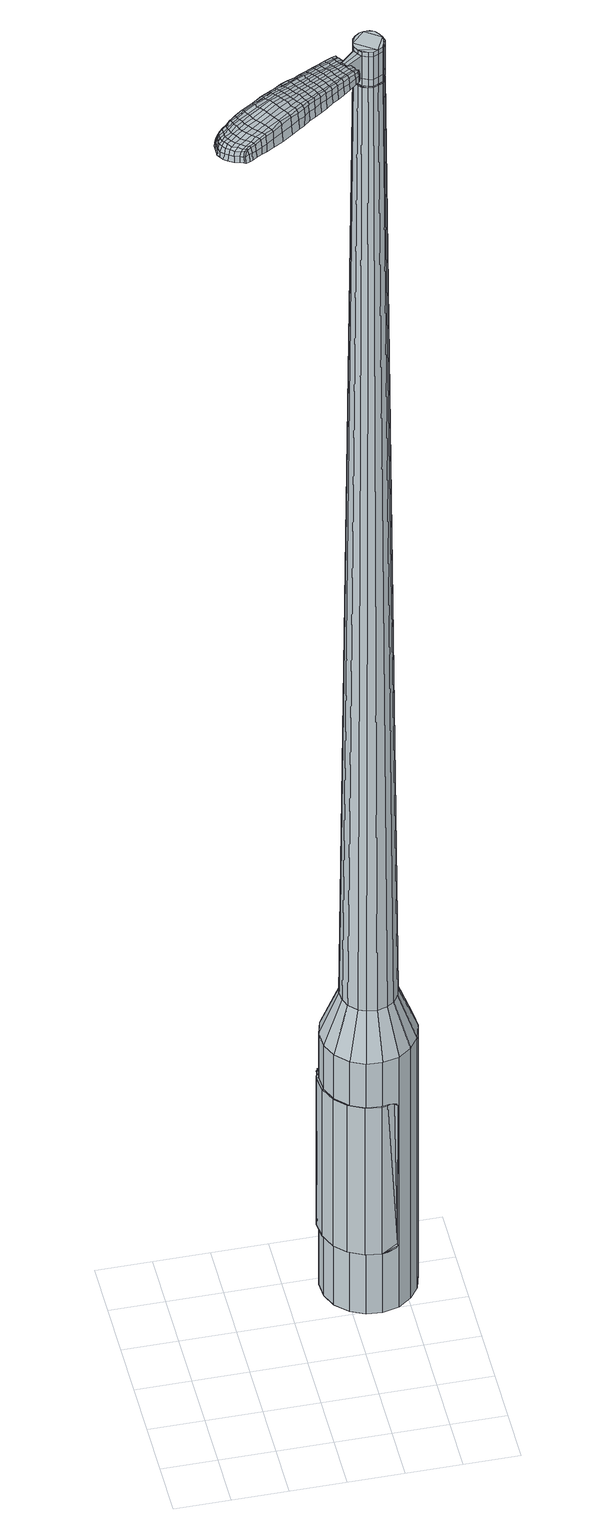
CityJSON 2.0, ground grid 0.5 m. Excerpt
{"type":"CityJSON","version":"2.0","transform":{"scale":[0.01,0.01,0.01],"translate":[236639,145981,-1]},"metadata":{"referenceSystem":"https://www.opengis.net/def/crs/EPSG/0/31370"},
"CityObjects":{
"object1":{"type":"GenericCityObject","attributes":{"cluster":697,"mean_distance_to_centroid":0.277,"new_centroid_x":236640.73,"new_centroid_y":145982.91,"mean_distance_to_camera":11.87,"H1":10.22,"H2":10.18,"Z_final":113.49,"cluster2":-1,"proj_x":236637.39,"proj_y":145978.02,"id_line":85768,"bearing_l":124.32,"distance":5.92,"orientation":"left","G_obj":214.32},"geometry":[{"type":"MultiSurface","lod":"2","boundaries":[[[0,1,2,3]],[[1,4,5,2]],[[4,6,7,5]],[[6,8,9,7]],[[8,10,11,9]],[[10,12,13,11]],[[12,14,15,13]],[[14,16,17,15]],[[16,18,19,17]],[[18,20,21,19]],[[20,22,23,21]],[[22,24,25,23]],[[24,26,27,25]],[[26,28,29,27]],[[28,30,31,29]],[[30,32,33,31]],[[32,34,35,33]],[[34,0,3,35]],[[36,37,38,39]],[[38,40,41,42]],[[41,43,42]],[[42,44,45,46]],[[45,47,46]],[[46,48,49,50]],[[49,51,50]],[[42,46,50,38]],[[50,52,39,38]],[[53,36,39]],[[2,5,7,35]],[[7,9,11,15]],[[11,13,15]],[[15,17,19,23]],[[19,21,23]],[[23,25,27,31]],[[27,29,31]],[[15,23,31,7]],[[31,33,35,7]],[[3,2,35]],[[1,0,54,55]],[[0,34,56,54]],[[34,32,57,56]],[[32,30,58,57]],[[30,28,59,58]],[[28,26,60,59]],[[26,24,61,60]],[[24,22,62,61]],[[22,20,63,62]],[[20,18,64,63]],[[18,16,65,64]],[[16,14,66,65]],[[14,12,67,66]],[[12,10,68,67]],[[10,8,69,68]],[[8,6,70,69]],[[6,4,71,70]],[[4,1,55,71]],[[55,54,72,73]],[[54,56,74,72]],[[56,57,75,74]],[[57,58,76,75]],[[58,59,77,76]],[[59,60,78,77]],[[60,61,79,78]],[[61,62,80,79]],[[62,63,81,80]],[[63,64,82,81]],[[64,65,83,82]],[[65,66,84,83]],[[66,67,85,84]],[[67,68,86,85]],[[68,69,87,86]],[[69,70,88,87]],[[70,71,89,88]],[[71,55,73,89]],[[90,91,92,93]],[[94,95,91,90]],[[75,96,95,94]],[[97,98,96,75]],[[77,99,98,97]],[[100,101,99,77]],[[79,102,101,100]],[[103,104,102,79]],[[81,105,104,103]],[[82,106,105,81]],[[107,108,106,82]],[[109,110,108,107]],[[85,111,110,109]],[[86,112,111,85]],[[87,113,112,86]],[[114,115,113,87]],[[89,116,115,114]],[[93,92,116,89]],[[117,118,119,120]],[[121,117,120,122]],[[123,121,122,124]],[[125,123,124,126]],[[127,125,126,128]],[[129,127,128,130]],[[131,129,130,132]],[[133,131,132,134]],[[135,133,134,136]],[[137,135,136,138]],[[139,137,138,140]],[[141,139,140,142]],[[143,141,142,144]],[[145,143,144,146]],[[147,145,146,148]],[[149,147,148,150]],[[73,72,90,93]],[[72,74,94,90]],[[74,75,94]],[[76,97,75]],[[76,77,97]],[[78,100,77]],[[78,79,100]],[[80,103,79]],[[80,81,103]],[[83,107,82]],[[83,84,109,107]],[[84,85,109]],[[88,114,87]],[[88,89,114]],[[73,93,89]],[[151,152,92,91]],[[152,116,92]],[[153,115,116]],[[153,113,115]],[[154,110,111]],[[154,155,108,110]],[[155,106,108]],[[156,104,105]],[[156,102,104]],[[157,101,102]],[[157,99,101]],[[158,98,99]],[[158,96,98]],[[159,95,96]],[[159,151,91,95]],[[39,52,149,160]],[[152,151,161,150]],[[53,39,160,118]],[[151,159,119,161]],[[36,53,118,117]],[[159,96,120,119]],[[37,36,117,121]],[[96,158,122,120]],[[38,37,121,123]],[[158,99,124,122]],[[40,38,123,125]],[[99,157,126,124]],[[41,40,125,127]],[[157,102,128,126]],[[43,41,127,129]],[[102,156,130,128]],[[42,43,129,131]],[[156,105,132,130]],[[44,42,131,133]],[[105,106,134,132]],[[45,44,133,135]],[[106,155,136,134]],[[47,45,135,137]],[[155,154,138,136]],[[46,47,137,139]],[[154,111,140,138]],[[48,46,139,141]],[[111,112,142,140]],[[49,48,141,143]],[[112,113,144,142]],[[51,49,143,145]],[[113,153,146,144]],[[50,51,145,147]],[[153,116,148,146]],[[52,50,147,149]],[[116,152,150,148]],[[149,150,162,163]],[[150,161,164,162]],[[161,119,165,164]],[[119,118,166,165]],[[118,160,167,166]],[[160,149,163,167]],[[168,169,170,171]],[[172,168,171,173]],[[168,172,174,175]],[[169,168,175,176]],[[177,178,179,180]],[[181,177,180,182]],[[177,181,183,184]],[[178,177,184,185]],[[186,187,188,189]],[[190,186,189,191]],[[186,190,192,193]],[[187,186,193,194]],[[195,196,197,198]],[[199,195,198,200]],[[195,199,201,202]],[[196,195,202,203]],[[204,205,206,207]],[[208,204,207,209]],[[204,208,210,211]],[[205,204,211,212]],[[213,214,215,216]],[[217,213,216,218]],[[213,217,219,220]],[[214,213,220,221]],[[222,223,224,225]],[[214,222,225,215]],[[222,214,221,226]],[[223,222,226,227]],[[228,229,230,231]],[[223,228,231,224]],[[228,223,227,232]],[[229,228,232,233]],[[234,172,173,235]],[[229,234,235,230]],[[234,229,233,236]],[[172,234,236,174]],[[237,238,239,240]],[[241,237,240,242]],[[237,241,243,244]],[[238,237,244,245]],[[246,247,248,249]],[[238,246,249,239]],[[246,238,245,250]],[[247,246,250,251]],[[252,253,254,255]],[[247,252,255,248]],[[252,247,251,256]],[[253,252,256,257]],[[258,259,260,261]],[[253,258,261,254]],[[258,253,257,262]],[[259,258,262,263]],[[264,169,176,265]],[[259,264,265,260]],[[264,259,263,266]],[[169,264,266,170]],[[267,268,269,270]],[[271,267,270,272]],[[267,271,273,274]],[[268,267,274,275]],[[276,277,278,279]],[[268,276,279,269]],[[276,268,275,280]],[[277,276,280,281]],[[282,283,284,285]],[[277,282,285,278]],[[282,277,281,286]],[[283,282,286,287]],[[288,181,182,289]],[[283,288,289,284]],[[288,283,287,290]],[[181,288,290,183]],[[291,292,293,294]],[[295,291,294,296]],[[291,295,297,298]],[[292,291,298,299]],[[300,301,302,303]],[[292,300,303,293]],[[300,292,299,304]],[[301,300,304,305]],[[306,307,308,309]],[[301,306,309,302]],[[306,301,305,310]],[[307,306,310,311]],[[312,313,314,315]],[[307,312,315,308]],[[312,307,311,316]],[[313,312,316,317]],[[318,178,185,319]],[[313,318,319,314]],[[318,313,317,320]],[[178,318,320,179]],[[321,207,206,322]],[[323,321,322,324]],[[321,323,325,326]],[[207,321,326,209]],[[327,323,324,328]],[[329,327,328,330]],[[327,329,331,332]],[[323,327,332,325]],[[333,329,330,334]],[[335,333,334,336]],[[333,335,337,338]],[[329,333,338,331]],[[339,335,336,340]],[[341,339,340,342]],[[339,341,343,344]],[[335,339,344,337]],[[345,341,342,346]],[[196,345,346,197]],[[345,196,203,347]],[[341,345,347,343]],[[348,349,194,193]],[[350,348,193,192]],[[348,350,351,352]],[[349,348,352,353]],[[354,355,353,352]],[[356,354,352,351]],[[354,356,357,358]],[[355,354,358,359]],[[360,361,359,358]],[[362,360,358,357]],[[360,362,363,364]],[[361,360,364,365]],[[366,367,365,364]],[[368,366,364,363]],[[366,368,201,199]],[[367,366,199,200]],[[369,370,371,372]],[[271,369,372,273]],[[369,271,272,373]],[[370,369,373,374]],[[375,190,191,376]],[[370,375,376,371]],[[375,370,374,377]],[[190,375,377,192]],[[378,379,380,381]],[[217,378,381,219]],[[378,217,218,382]],[[379,378,382,383]],[[384,385,386,387]],[[379,384,387,380]],[[384,379,383,388]],[[385,384,388,389]],[[390,187,194,391]],[[385,390,391,386]],[[390,385,389,392]],[[187,390,392,188]],[[393,394,395,396]],[[175,393,396,176]],[[393,175,174,397]],[[394,393,397,398]],[[399,400,401,402]],[[394,399,402,395]],[[399,394,398,403]],[[400,399,403,404]],[[405,198,197,406]],[[400,405,406,401]],[[405,400,404,407]],[[198,405,407,200]],[[408,409,410,411]],[[180,408,411,182]],[[408,180,179,412]],[[409,408,412,413]],[[414,202,201,415]],[[409,414,415,410]],[[414,409,413,416]],[[202,414,416,203]],[[417,418,419,420]],[[295,417,420,297]],[[417,295,296,421]],[[418,417,421,422]],[[423,208,209,424]],[[418,423,424,419]],[[423,418,422,425]],[[208,423,425,210]],[[426,427,428,429]],[[241,426,429,243]],[[426,241,242,430]],[[427,426,430,431]],[[432,433,434,435]],[[427,432,435,428]],[[432,427,431,436]],[[433,432,436,437]],[[438,205,212,439]],[[433,438,439,434]],[[438,433,437,440]],[[205,438,440,206]],[[441,442,431,430]],[[240,441,430,242]],[[441,240,239,443]],[[442,441,443,444]],[[445,446,437,436]],[[442,445,436,431]],[[445,442,444,447]],[[446,445,447,448]],[[449,322,206,440]],[[446,449,440,437]],[[449,446,448,450]],[[322,449,450,324]],[[451,452,453,454]],[[298,451,454,299]],[[451,298,297,420]],[[452,451,420,419]],[[455,326,325,456]],[[452,455,456,453]],[[455,452,419,424]],[[326,455,424,209]],[[457,458,444,443]],[[249,457,443,239]],[[457,249,248,459]],[[458,457,459,460]],[[461,462,448,447]],[[458,461,447,444]],[[461,458,460,463]],[[462,461,463,464]],[[465,328,324,450]],[[462,465,450,448]],[[465,462,464,466]],[[328,465,466,330]],[[467,468,469,470]],[[304,467,470,305]],[[467,304,299,454]],[[468,467,454,453]],[[471,332,331,472]],[[468,471,472,469]],[[471,468,453,456]],[[332,471,456,325]],[[473,474,460,459]],[[255,473,459,248]],[[473,255,254,475]],[[474,473,475,476]],[[477,478,464,463]],[[474,477,463,460]],[[477,474,476,479]],[[478,477,479,480]],[[481,334,330,466]],[[478,481,466,464]],[[481,478,480,482]],[[334,481,482,336]],[[483,484,485,486]],[[310,483,486,311]],[[483,310,305,470]],[[484,483,470,469]],[[487,338,337,488]],[[484,487,488,485]],[[487,484,469,472]],[[338,487,472,331]],[[489,490,476,475]],[[261,489,475,254]],[[489,261,260,491]],[[490,489,491,492]],[[493,494,480,479]],[[490,493,479,476]],[[493,490,492,495]],[[494,493,495,496]],[[497,340,336,482]],[[494,497,482,480]],[[497,494,496,498]],[[340,497,498,342]],[[499,500,501,502]],[[316,499,502,317]],[[499,316,311,486]],[[500,499,486,485]],[[503,344,343,504]],[[500,503,504,501]],[[503,500,485,488]],[[344,503,488,337]],[[505,506,492,491]],[[265,505,491,260]],[[505,265,176,396]],[[506,505,396,395]],[[507,508,496,495]],[[506,507,495,492]],[[507,506,395,402]],[[508,507,402,401]],[[509,346,342,498]],[[508,509,498,496]],[[509,508,401,406]],[[346,509,406,197]],[[510,511,413,412]],[[320,510,412,179]],[[510,320,317,502]],[[511,510,502,501]],[[512,347,203,416]],[[511,512,416,413]],[[512,511,501,504]],[[347,512,504,343]],[[513,514,374,373]],[[270,513,373,272]],[[513,270,269,515]],[[514,513,515,516]],[[517,350,192,377]],[[514,517,377,374]],[[517,514,516,518]],[[350,517,518,351]],[[519,520,521,522]],[[220,519,522,221]],[[519,220,219,381]],[[520,519,381,380]],[[523,524,525,526]],[[520,523,526,521]],[[523,520,380,387]],[[524,523,387,386]],[[527,349,353,528]],[[524,527,528,525]],[[527,524,386,391]],[[349,527,391,194]],[[529,530,516,515]],[[279,529,515,269]],[[529,279,278,531]],[[530,529,531,532]],[[533,356,351,518]],[[530,533,518,516]],[[533,530,532,534]],[[356,533,534,357]],[[535,536,537,538]],[[226,535,538,227]],[[535,226,221,522]],[[536,535,522,521]],[[539,540,541,542]],[[536,539,542,537]],[[539,536,521,526]],[[540,539,526,525]],[[543,355,359,544]],[[540,543,544,541]],[[543,540,525,528]],[[355,543,528,353]],[[545,546,532,531]],[[285,545,531,278]],[[545,285,284,547]],[[546,545,547,548]],[[549,362,357,534]],[[546,549,534,532]],[[549,546,548,550]],[[362,549,550,363]],[[551,552,553,554]],[[232,551,554,233]],[[551,232,227,538]],[[552,551,538,537]],[[555,556,557,558]],[[552,555,558,553]],[[555,552,537,542]],[[556,555,542,541]],[[559,361,365,560]],[[556,559,560,557]],[[559,556,541,544]],[[361,559,544,359]],[[561,562,548,547]],[[289,561,547,284]],[[561,289,182,411]],[[562,561,411,410]],[[563,368,363,550]],[[562,563,550,548]],[[563,562,410,415]],[[368,563,415,201]],[[564,565,398,397]],[[236,564,397,174]],[[564,236,233,554]],[[565,564,554,553]],[[566,567,404,403]],[[565,566,403,398]],[[566,565,553,558]],[[567,566,558,557]],[[568,367,200,407]],[[567,568,407,404]],[[568,567,557,560]],[[367,568,560,365]],[[569,570,571,572]],[[572,571,573,574]],[[575,573,571,576]],[[576,571,570,577]],[[578,579,580,581]],[[581,580,582,583]],[[584,582,580,585]],[[585,580,579,586]],[[587,588,589,590]],[[590,589,591,592]],[[593,591,589,594]],[[594,589,588,595]],[[596,597,598,599]],[[599,598,600,601]],[[602,600,598,603]],[[603,598,597,604]],[[605,606,607,608]],[[608,607,609,610]],[[611,609,607,612]],[[612,607,606,613]],[[614,615,616,617]],[[617,616,618,619]],[[620,618,616,621]],[[621,616,615,622]],[[623,624,625,626]],[[626,625,615,614]],[[622,615,625,627]],[[627,625,624,628]],[[629,630,631,632]],[[632,631,624,623]],[[628,624,631,633]],[[633,631,630,634]],[[574,573,635,636]],[[636,635,630,629]],[[634,630,635,637]],[[637,635,573,575]],[[638,639,640,641]],[[641,640,642,643]],[[644,642,640,645]],[[645,640,639,646]],[[647,648,649,650]],[[650,649,639,638]],[[646,639,649,651]],[[651,649,648,652]],[[653,654,655,656]],[[656,655,648,647]],[[652,648,655,657]],[[657,655,654,658]],[[659,660,661,662]],[[662,661,654,653]],[[658,654,661,663]],[[663,661,660,664]],[[577,570,665,666]],[[666,665,660,659]],[[664,660,665,667]],[[667,665,570,569]],[[668,669,670,671]],[[671,670,672,673]],[[674,672,670,675]],[[675,670,669,676]],[[677,678,679,680]],[[680,679,669,668]],[[676,669,679,681]],[[681,679,678,682]],[[683,684,685,686]],[[686,685,678,677]],[[682,678,685,687]],[[687,685,684,688]],[[583,582,689,690]],[[690,689,684,683]],[[688,684,689,691]],[[691,689,582,584]],[[692,693,694,695]],[[695,694,696,697]],[[698,696,694,699]],[[699,694,693,700]],[[701,702,703,704]],[[704,703,693,692]],[[700,693,703,705]],[[705,703,702,706]],[[707,708,709,710]],[[710,709,702,701]],[[706,702,709,711]],[[711,709,708,712]],[[713,714,715,716]],[[716,715,708,707]],[[712,708,715,717]],[[717,715,714,718]],[[586,579,719,720]],[[720,719,714,713]],[[718,714,719,721]],[[721,719,579,578]],[[605,608,722,723]],[[723,722,724,725]],[[726,724,722,727]],[[727,722,608,610]],[[725,724,728,729]],[[729,728,730,731]],[[732,730,728,733]],[[733,728,724,726]],[[731,730,734,735]],[[735,734,736,737]],[[738,736,734,739]],[[739,734,730,732]],[[737,736,740,741]],[[741,740,742,743]],[[744,742,740,745]],[[745,740,736,738]],[[743,742,746,747]],[[747,746,597,596]],[[604,597,746,748]],[[748,746,742,744]],[[595,749,750,594]],[[594,750,751,593]],[[752,751,750,753]],[[753,750,749,754]],[[754,755,756,753]],[[753,756,757,752]],[[758,757,756,759]],[[759,756,755,760]],[[760,761,762,759]],[[759,762,763,758]],[[764,763,762,765]],[[765,762,761,766]],[[766,767,768,765]],[[765,768,769,764]],[[602,769,768,600]],[[600,768,767,601]],[[770,771,772,773]],[[773,772,672,674]],[[673,672,772,774]],[[774,772,771,775]],[[592,591,776,777]],[[777,776,771,770]],[[775,771,776,778]],[[778,776,591,593]],[[779,780,781,782]],[[782,781,618,620]],[[619,618,781,783]],[[783,781,780,784]],[[785,786,787,788]],[[788,787,780,779]],[[784,780,787,789]],[[789,787,786,790]],[[595,588,791,792]],[[792,791,786,785]],[[790,786,791,793]],[[793,791,588,587]],[[794,795,796,797]],[[797,796,576,577]],[[575,576,796,798]],[[798,796,795,799]],[[800,801,802,803]],[[803,802,795,794]],[[799,795,802,804]],[[804,802,801,805]],[[596,599,806,807]],[[807,806,801,800]],[[805,801,806,808]],[[808,806,599,601]],[[809,810,811,812]],[[812,811,581,583]],[[578,581,811,813]],[[813,811,810,814]],[[602,603,815,816]],[[816,815,810,809]],[[814,810,815,817]],[[817,815,603,604]],[[818,819,820,821]],[[821,820,696,698]],[[696,820,697]],[[697,820,819,822]],[[610,609,823,824]],[[824,823,819,818]],[[822,819,823,825]],[[825,823,609,611]],[[826,827,828,829]],[[829,828,642,644]],[[643,642,828,830]],[[830,828,827,831]],[[832,833,834,835]],[[835,834,827,826]],[[831,827,834,836]],[[836,834,833,837]],[[613,606,838,839]],[[839,838,833,832]],[[837,833,838,840]],[[840,838,606,605]],[[831,841,830]],[[830,841,641,643]],[[638,641,841,842]],[[842,841,843]],[[837,844,845,836]],[[836,845,841,831]],[[843,841,845,846]],[[846,845,844,847]],[[605,723,848,840]],[[840,848,844,837]],[[847,844,848,849]],[[849,848,723,725]],[[850,851,852,853]],[[853,852,699,700]],[[698,699,852,821]],[[821,852,851,818]],[[726,727,854,855]],[[855,854,851,850]],[[818,851,854,824]],[[824,854,727,610]],[[843,856,857,842]],[[842,857,650,638]],[[647,650,857,858]],[[858,857,856,859]],[[847,860,861,846]],[[846,861,856,843]],[[859,856,861,862]],[[862,861,860,863]],[[725,729,864,849]],[[849,864,860,847]],[[863,860,864,865]],[[865,864,729,731]],[[866,867,868,869]],[[869,868,705,706]],[[700,705,868,853]],[[853,868,867,850]],[[732,733,870,871]],[[871,870,867,866]],[[850,867,870,855]],[[855,870,733,726]],[[859,872,873,858]],[[858,873,656,647]],[[653,656,873,874]],[[874,873,872,875]],[[863,876,877,862]],[[862,877,872,859]],[[875,872,877,878]],[[878,877,876,879]],[[731,735,880,865]],[[865,880,876,863]],[[879,876,880,881]],[[881,880,735,737]],[[882,883,884,885]],[[885,884,711,712]],[[706,711,884,869]],[[869,884,883,866]],[[738,739,886,887]],[[887,886,883,882]],[[866,883,886,871]],[[871,886,739,732]],[[875,888,889,874]],[[874,889,662,653]],[[659,662,889,890]],[[890,889,888,891]],[[879,892,893,878]],[[878,893,888,875]],[[891,888,893,894]],[[894,893,892,895]],[[737,741,896,881]],[[881,896,892,879]],[[895,892,896,897]],[[897,896,741,743]],[[898,899,900,901]],[[901,900,717,718]],[[712,717,900,885]],[[885,900,899,882]],[[744,745,902,903]],[[903,902,899,898]],[[882,899,902,887]],[[887,902,745,738]],[[891,904,905,890]],[[890,905,666,659]],[[577,666,905,797]],[[797,905,904,794]],[[895,906,907,894]],[[894,907,904,891]],[[794,904,907,803]],[[803,907,906,800]],[[743,747,908,897]],[[897,908,906,895]],[[800,906,908,807]],[[807,908,747,596]],[[814,909,910,813]],[[813,910,721,578]],[[718,721,910,901]],[[901,910,909,898]],[[604,748,911,817]],[[817,911,909,814]],[[898,909,911,903]],[[903,911,748,744]],[[775,912,913,774]],[[774,913,671,673]],[[668,671,913,914]],[[914,913,912,915]],[[593,751,916,778]],[[778,916,912,775]],[[915,912,916,917]],[[917,916,751,752]],[[918,919,920,921]],[[921,920,621,622]],[[620,621,920,782]],[[782,920,919,779]],[[922,923,924,925]],[[925,924,919,918]],[[779,919,924,788]],[[788,924,923,785]],[[754,749,926,927]],[[927,926,923,922]],[[785,923,926,792]],[[792,926,749,595]],[[915,928,929,914]],[[914,929,680,668]],[[677,680,929,930]],[[930,929,928,931]],[[752,757,932,917]],[[917,932,928,915]],[[931,928,932,933]],[[933,932,757,758]],[[934,935,936,937]],[[937,936,627,628]],[[622,627,936,921]],[[921,936,935,918]],[[938,939,940,941]],[[941,940,935,934]],[[918,935,940,925]],[[925,940,939,922]],[[760,755,942,943]],[[943,942,939,938]],[[922,939,942,927]],[[927,942,755,754]],[[931,944,945,930]],[[930,945,686,677]],[[683,686,945,946]],[[946,945,944,947]],[[758,763,948,933]],[[933,948,944,931]],[[947,944,948,949]],[[949,948,763,764]],[[950,951,952,953]],[[953,952,633,634]],[[628,633,952,937]],[[937,952,951,934]],[[954,955,956,957]],[[957,956,951,950]],[[934,951,956,941]],[[941,956,955,938]],[[766,761,958,959]],[[959,958,955,954]],[[938,955,958,943]],[[943,958,761,760]],[[947,960,961,946]],[[946,961,690,683]],[[583,690,961,812]],[[812,961,960,809]],[[764,769,962,949]],[[949,962,960,947]],[[809,960,962,816]],[[816,962,769,602]],[[799,963,964,798]],[[798,964,637,575]],[[634,637,964,953]],[[953,964,963,950]],[[805,965,966,804]],[[804,966,963,799]],[[950,963,966,957]],[[957,966,965,954]],[[601,767,967,808]],[[808,967,965,805]],[[954,965,967,959]],[[959,967,767,766]],[[569,572,171,170]],[[572,574,173,171]],[[584,585,184,183]],[[585,586,185,184]],[[587,590,189,188]],[[590,592,191,189]],[[611,612,211,210]],[[612,613,212,211]],[[614,617,216,215]],[[617,619,218,216]],[[623,626,225,224]],[[626,614,215,225]],[[629,632,231,230]],[[632,623,224,231]],[[574,636,235,173]],[[636,629,230,235]],[[644,645,244,243]],[[645,646,245,244]],[[646,651,250,245]],[[651,652,251,250]],[[652,657,256,251]],[[657,658,257,256]],[[658,663,262,257]],[[663,664,263,262]],[[664,667,266,263]],[[667,569,170,266]],[[674,675,274,273]],[[675,676,275,274]],[[676,681,280,275]],[[681,682,281,280]],[[682,687,286,281]],[[687,688,287,286]],[[688,691,290,287]],[[691,584,183,290]],[[692,695,294,293]],[[695,697,296,294]],[[701,704,303,302]],[[704,692,293,303]],[[707,710,309,308]],[[710,701,302,309]],[[713,716,315,314]],[[716,707,308,315]],[[586,720,319,185]],[[720,713,314,319]],[[770,773,372,371]],[[773,674,273,372]],[[592,777,376,191]],[[777,770,371,376]],[[619,783,382,218]],[[783,784,383,382]],[[784,789,388,383]],[[789,790,389,388]],[[790,793,392,389]],[[793,587,188,392]],[[697,421,296]],[[697,822,422,421]],[[822,825,425,422]],[[825,611,210,425]],[[826,829,429,428]],[[829,644,243,429]],[[832,835,435,434]],[[835,826,428,435]],[[613,839,439,212]],[[839,832,434,439]],[[968,969,970,971]],[[972,973,971,970]],[[974,975,976,977]],[[978,979,980,981]],[[969,982,983,970]],[[984,972,970,983]],[[985,974,977,986]],[[987,988,979,978]],[[982,989,990,983]],[[990,991,984,983]],[[992,985,986,993]],[[994,988,987,995]],[[989,996,997,990]],[[997,998,991,990]],[[999,992,993,1000]],[[1001,994,995,1002]],[[1003,1004,1005,1006]],[[1007,1008,1004,1003]],[[1007,1009,1010,1008]],[[1009,1011,1012,1010]],[[1013,1014,1015,1016]],[[1017,1018,1014,1013]],[[1019,1020,1018,1017]],[[1021,1022,1020,1019]],[[1016,1005,1004,1013]],[[1013,1004,1008,1017]],[[1008,1010,1019,1017]],[[1010,1012,1021,1019]],[[977,976,973,972]],[[986,977,972,984]],[[991,993,986,984]],[[998,1000,993,991]],[[978,981,975,974]],[[987,978,974,985]],[[995,987,985,992]],[[1002,995,992,999]],[[979,1003,1006,980]],[[988,1007,1003,979]],[[1009,1007,988,994]],[[1011,1009,994,1001]],[[1023,1024,1025,1026]],[[1025,1027,1028,1029]],[[1025,1029,1030,1031]],[[1025,1031,1026]],[[1032,1023,1026,1033]],[[1034,1033,1026,1035]],[[1036,1035,1026]],[[1037,1025,1024,1038]],[[1039,1037,1038,1040]],[[1041,1039,1040,1042]],[[1043,1041,1042,1044]],[[1045,1043,1044,1046]],[[1046,1047,1048,1049]],[[1046,1049,1050,1051]],[[1046,1051,1052,1053]],[[1052,1054,1055,1056]],[[1052,1056,1057,1058]],[[1052,1058,1053]],[[1046,1053,1045]],[[1059,1060,1024,1023]],[[1061,1062,1027,1025]],[[1063,1064,1036,1026]],[[1060,1065,1038,1024]],[[1066,1061,1025,1037]],[[1065,1067,1040,1038]],[[1068,1066,1037,1039]],[[1067,1069,1042,1040]],[[1070,1068,1039,1041]],[[1069,1071,1044,1042]],[[1072,1070,1041,1043]],[[1071,1073,1046,1044]],[[1074,1072,1043,1045]],[[1073,1075,1047,1046]],[[1076,1077,1054,1052]],[[1078,1074,1045,1053]],[[1048,1047,1075,1079]],[[1049,1048,1079,1080]],[[1050,1049,1080,1081]],[[1051,1050,1081,1082]],[[1052,1051,1082,1076]],[[1083,1059,1023,1032]],[[1084,1083,1032,1033]],[[1085,1084,1033,1034]],[[1086,1085,1034,1035]],[[1064,1086,1035,1036]],[[1028,1027,1062,1087]],[[1055,1054,1077,1088]],[[1029,1028,1087,1089]],[[1030,1029,1089,1090]],[[1031,1030,1090,1091]],[[1026,1031,1091,1063]],[[1056,1055,1088,1092]],[[1057,1056,1092,1093]],[[1058,1057,1093,1094]],[[1053,1058,1094,1078]]]}]}
},
"vertices":[
[137,165,384],[131,178,384],[131,178,96],[137,165,96],[130,193,384],[130,193,96],[134,207,384],[134,207,96],[143,219,384],[143,219,96],[155,227,384],[155,227,96],[169,231,384],[169,231,96],[184,230,384],[184,230,96],[197,223,384],[197,223,96],[207,213,384],[207,213,96],[213,199,384],[213,199,96],[214,185,384],[214,185,96],[210,170,384],[210,170,96],[202,159,384],[202,159,96],[190,150,384],[190,150,96],[175,147,384],[175,147,96],[161,148,384],[161,148,96],[148,154,384],[148,154,96],[169,176,1524],[173,175,1524],[178,177,1524],[161,181,1524],[182,179,1524],[184,183,1524],[185,192,1524],[186,187,1524],[183,196,1524],[180,200,1524],[171,202,1524],[176,202,1524],[167,201,1524],[163,198,1524],[159,190,1524],[160,195,1524],[159,186,1524],[164,178,1524],[151,175,429],[148,183,429],[158,168,429],[165,165,429],[174,164,429],[183,166,429],[190,171,429],[195,178,429],[197,186,429],[197,195,429],[193,203,429],[187,209,429],[179,213,429],[170,214,429],[162,212,429],[155,207,429],[150,200,429],[147,191,429],[161,181,1483],[159,186,1483],[164,178,1483],[169,176,1483],[173,175,1483],[178,177,1483],[182,179,1483],[184,183,1483],[186,187,1483],[185,192,1483],[183,196,1483],[180,200,1483],[176,202,1483],[171,202,1483],[167,201,1483],[163,198,1483],[160,195,1483],[159,190,1483],[162,182,1483],[162,182,1485],[160,186,1485],[160,186,1483],[165,178,1483],[165,178,1485],[169,176,1485],[173,176,1483],[173,176,1485],[178,177,1485],[181,180,1483],[181,180,1485],[184,183,1485],[185,188,1483],[185,188,1485],[185,192,1485],[183,196,1485],[180,199,1483],[180,199,1485],[176,201,1483],[176,201,1485],[171,202,1485],[167,201,1485],[163,198,1485],[161,194,1483],[161,194,1485],[159,190,1485],[169,176,1519],[164,178,1519],[164,178,1493],[169,176,1493],[173,175,1519],[173,175,1493],[178,177,1519],[178,177,1493],[182,179,1519],[182,179,1493],[184,183,1519],[184,183,1493],[186,187,1519],[186,187,1493],[185,192,1519],[185,192,1493],[183,196,1519],[183,196,1493],[180,200,1519],[180,200,1493],[176,202,1519],[176,202,1493],[171,202,1519],[171,202,1493],[167,201,1519],[167,201,1493],[163,198,1519],[163,198,1493],[160,195,1519],[160,195,1493],[159,190,1519],[159,190,1493],[159,186,1519],[159,186,1493],[161,181,1485],[159,186,1485],[160,195,1485],[176,202,1485],[180,200,1485],[186,187,1485],[182,179,1485],[173,175,1485],[164,178,1485],[161,181,1519],[161,181,1493],[144,173,1513],[144,173,1518],[146,171,1513],[147,168,1513],[147,168,1518],[146,171,1518],[73,145,1519],[80,149,1518],[78,149,1509],[72,146,1510],[66,140,1519],[64,141,1510],[68,140,1526],[75,144,1525],[81,148,1525],[95,113,1519],[101,117,1518],[101,119,1525],[95,115,1525],[88,108,1519],[88,110,1526],[88,106,1510],[95,111,1510],[100,115,1509],[25,86,1519],[22,89,1519],[22,89,1513],[24,86,1513],[28,84,1519],[27,83,1513],[29,85,1524],[26,87,1524],[24,90,1524],[86,128,1530],[92,132,1529],[90,135,1529],[84,131,1530],[78,123,1531],[76,126,1531],[80,120,1530],[88,125,1530],[94,129,1529],[152,174,1512],[151,176,1512],[150,175,1517],[151,173,1517],[154,171,1512],[153,171,1517],[153,171,1506],[152,173,1506],[150,176,1506],[25,111,1519],[28,113,1519],[26,113,1512],[24,111,1512],[24,109,1518],[22,109,1512],[25,108,1522],[26,110,1523],[29,112,1524],[31,116,1519],[36,119,1519],[34,120,1512],[30,116,1512],[33,115,1524],[37,119,1525],[41,123,1519],[47,128,1519],[45,128,1511],[39,124,1511],[42,122,1526],[48,127,1526],[56,134,1519],[55,135,1510],[58,133,1526],[137,183,1513],[130,179,1513],[131,179,1518],[138,183,1517],[142,186,1512],[141,185,1516],[141,186,1506],[135,184,1507],[129,180,1507],[124,175,1514],[117,172,1515],[119,171,1520],[125,175,1519],[122,176,1507],[116,172,1507],[111,168,1515],[104,164,1516],[106,163,1522],[112,167,1521],[109,168,1508],[103,165,1508],[98,160,1517],[92,156,1517],[93,156,1524],[100,159,1523],[96,161,1508],[90,157,1509],[86,153,1518],[87,152,1524],[84,153,1509],[45,81,1519],[48,82,1519],[47,83,1524],[44,82,1523],[42,80,1518],[43,81,1522],[42,78,1512],[45,79,1512],[48,80,1512],[52,84,1519],[57,87,1519],[57,89,1525],[52,86,1524],[52,83,1512],[57,86,1512],[62,90,1519],[69,95,1519],[69,96,1526],[62,92,1526],[62,89,1511],[69,93,1511],[78,101,1519],[78,103,1526],[78,99,1510],[154,158,1513],[148,153,1513],[148,152,1507],[154,157,1507],[158,162,1512],[158,161,1506],[157,162,1516],[154,159,1517],[148,155,1518],[142,149,1514],[136,144,1515],[136,143,1507],[142,147,1507],[142,150,1519],[136,146,1520],[130,140,1515],[124,135,1516],[124,133,1508],[130,138,1508],[130,141,1521],[124,137,1522],[118,131,1517],[112,126,1517],[112,124,1509],[118,129,1508],[118,132,1523],[112,128,1524],[106,122,1518],[106,120,1509],[106,124,1524],[147,170,1519],[145,172,1519],[141,166,1520],[139,168,1520],[142,163,1520],[148,168,1519],[134,162,1522],[133,164,1522],[128,157,1523],[127,160,1523],[130,155,1523],[136,159,1521],[122,153,1524],[121,156,1524],[116,149,1525],[114,151,1525],[118,146,1525],[124,151,1524],[110,145,1526],[108,147,1526],[104,141,1527],[102,143,1527],[106,138,1527],[112,142,1526],[98,136,1528],[96,139,1528],[100,134,1528],[28,89,1527],[26,92,1527],[31,86,1526],[35,89,1527],[32,91,1528],[30,94,1528],[37,95,1529],[35,98,1529],[40,92,1528],[46,96,1530],[43,99,1530],[41,102,1530],[49,103,1531],[47,106,1531],[52,100,1530],[60,105,1531],[57,108,1531],[55,111,1531],[68,116,1531],[66,119,1531],[70,112,1531],[40,79,1518],[37,80,1519],[37,79,1513],[40,78,1513],[41,81,1523],[38,81,1523],[32,81,1519],[32,80,1513],[33,82,1524],[22,107,1518],[22,104,1518],[23,104,1523],[24,107,1523],[21,107,1513],[20,104,1513],[21,101,1519],[21,97,1519],[22,97,1524],[22,101,1523],[20,100,1513],[20,96,1513],[21,93,1519],[22,94,1524],[20,92,1513],[76,143,1528],[77,142,1528],[83,145,1528],[82,147,1527],[69,139,1528],[70,137,1529],[79,139,1529],[80,136,1530],[86,140,1529],[85,143,1528],[71,134,1529],[73,131,1530],[82,134,1530],[88,138,1529],[74,129,1531],[94,116,1528],[93,118,1529],[86,113,1529],[87,111,1528],[100,121,1527],[99,123,1528],[90,121,1529],[83,116,1530],[96,126,1528],[159,164,1512],[158,165,1512],[156,165,1517],[158,164,1517],[159,163,1506],[157,164,1506],[156,168,1512],[155,168,1517],[155,167,1506],[144,186,1512],[145,185,1512],[144,185,1506],[143,186,1506],[143,185,1517],[144,183,1517],[146,183,1512],[148,180,1512],[147,180,1506],[145,183,1506],[145,182,1517],[147,179,1517],[149,178,1512],[148,178,1506],[148,177,1517],[139,182,1519],[140,180,1519],[132,178,1520],[133,176,1520],[141,179,1519],[142,176,1519],[135,175,1520],[136,172,1520],[144,174,1519],[138,170,1520],[153,161,1519],[152,162,1519],[146,158,1520],[147,156,1520],[150,165,1519],[144,160,1520],[126,174,1521],[127,173,1521],[120,170,1522],[121,169,1522],[128,171,1521],[130,168,1521],[122,167,1522],[124,164,1523],[131,166,1522],[125,162,1523],[141,152,1521],[140,153,1521],[134,149,1522],[135,147,1522],[138,156,1521],[132,152,1522],[113,166,1523],[114,165,1523],[107,162,1524],[108,161,1524],[116,163,1523],[117,160,1524],[110,159,1525],[111,156,1525],[119,158,1524],[113,154,1525],[129,143,1523],[128,144,1523],[122,140,1524],[123,138,1524],[126,147,1524],[120,143,1525],[101,158,1525],[102,157,1525],[95,155,1526],[96,153,1526],[103,155,1526],[105,152,1526],[97,151,1527],[99,148,1527],[107,150,1526],[100,146,1527],[117,134,1525],[116,136,1525],[110,131,1526],[112,129,1526],[114,139,1526],[108,134,1527],[88,151,1527],[89,149,1527],[91,147,1527],[93,144,1528],[94,142,1528],[106,125,1527],[104,127,1527],[102,130,1528],[43,82,1525],[40,82,1525],[46,84,1526],[43,84,1526],[36,84,1526],[39,86,1527],[26,108,1525],[25,106,1525],[28,108,1526],[29,110,1525],[24,103,1525],[24,99,1526],[28,101,1527],[28,105,1526],[25,95,1526],[28,98,1527],[50,86,1526],[48,87,1527],[56,90,1527],[53,91,1528],[44,89,1528],[50,93,1529],[33,114,1526],[32,111,1527],[37,115,1528],[37,117,1527],[32,108,1527],[33,105,1528],[38,109,1529],[38,112,1528],[34,101,1528],[40,106,1530],[61,93,1528],[59,94,1529],[68,97,1528],[66,99,1529],[56,97,1529],[63,102,1530],[42,121,1528],[43,119,1528],[50,124,1529],[49,126,1528],[43,116,1529],[44,113,1530],[52,118,1530],[50,121,1530],[46,110,1530],[53,115,1531],[77,104,1529],[76,106,1529],[73,109,1530],[59,132,1528],[60,130,1529],[61,128,1530],[62,125,1530],[64,122,1531],[79,148,1509],[80,147,1518],[74,143,1518],[73,144,1509],[67,139,1519],[65,139,1510],[69,138,1525],[76,143,1525],[82,146,1525],[99,121,1525],[99,119,1518],[94,115,1518],[94,116,1525],[87,110,1519],[87,111,1525],[87,108,1510],[94,113,1509],[99,117,1509],[24,90,1513],[24,90,1519],[26,88,1519],[25,87,1513],[29,85,1519],[28,85,1513],[30,86,1524],[27,89,1524],[26,91,1524],[90,135,1528],[91,132,1528],[85,128,1529],[84,131,1529],[78,123,1529],[76,126,1529],[80,120,1529],[87,125,1529],[93,129,1528],[148,174,1516],[149,175,1512],[150,172,1512],[150,172,1516],[152,170,1512],[151,170,1516],[151,169,1506],[150,172,1506],[148,174,1506],[28,112,1512],[29,111,1519],[27,109,1518],[25,110,1512],[25,108,1518],[24,108,1512],[26,107,1522],[28,108,1523],[30,111,1523],[35,118,1512],[37,118,1519],[33,114,1519],[31,115,1512],[34,114,1524],[38,117,1525],[46,126,1511],[48,126,1519],[42,121,1519],[40,122,1511],[43,121,1525],[50,125,1526],[58,132,1519],[56,133,1510],[59,132,1526],[132,177,1518],[131,178,1513],[138,181,1513],[139,181,1517],[142,184,1512],[142,183,1515],[141,184,1506],[136,182,1506],[130,178,1507],[120,169,1520],[118,170,1514],[125,174,1514],[126,173,1519],[123,174,1507],[117,170,1507],[107,162,1522],[105,162,1516],[112,166,1515],[113,165,1521],[110,167,1508],[104,163,1508],[94,154,1523],[93,155,1517],[99,158,1516],[101,158,1522],[97,159,1508],[91,155,1508],[87,151,1517],[88,150,1524],[85,151,1509],[47,85,1523],[47,84,1519],[44,82,1518],[44,84,1523],[42,82,1518],[42,83,1522],[42,80,1512],[44,81,1512],[47,82,1512],[56,90,1525],[56,89,1519],[51,86,1519],[51,88,1524],[51,84,1512],[56,87,1512],[68,98,1526],[68,96,1519],[61,92,1519],[61,94,1525],[61,90,1511],[67,95,1511],[77,103,1519],[77,105,1526],[77,101,1510],[146,153,1507],[146,155,1513],[152,160,1513],[152,158,1506],[156,163,1512],[156,162,1506],[155,163,1515],[152,161,1517],[146,156,1518],[134,144,1507],[135,146,1514],[140,150,1514],[140,149,1507],[140,152,1519],[134,147,1520],[123,135,1508],[123,137,1516],[129,141,1515],[128,139,1508],[129,143,1521],[123,138,1522],[111,126,1508],[111,128,1517],[117,132,1516],[117,130,1508],[117,134,1522],[111,129,1523],[105,123,1517],[105,121,1509],[105,125,1524],[146,170,1518],[144,172,1518],[140,166,1519],[139,168,1519],[142,163,1519],[147,167,1518],[134,161,1520],[132,164,1520],[128,157,1521],[126,159,1521],[129,155,1521],[136,159,1520],[122,153,1523],[120,155,1523],[116,149,1524],[114,151,1524],[117,146,1524],[123,150,1523],[109,145,1525],[108,147,1525],[103,140,1526],[102,143,1526],[105,138,1526],[111,142,1525],[97,136,1527],[96,139,1527],[99,133,1527],[27,93,1526],[29,90,1526],[32,87,1525],[35,89,1526],[33,92,1526],[31,95,1526],[36,98,1528],[38,95,1528],[40,93,1527],[46,97,1528],[44,99,1529],[42,102,1529],[48,106,1530],[50,103,1530],[52,101,1529],[59,106,1530],[57,108,1530],[55,111,1530],[66,118,1530],[67,116,1530],[70,113,1530],[38,81,1513],[38,82,1518],[40,81,1518],[40,80,1512],[41,83,1523],[38,83,1523],[33,83,1519],[33,82,1513],[34,84,1523],[25,104,1523],[24,104,1518],[24,106,1518],[26,106,1523],[23,107,1512],[22,104,1512],[24,97,1523],[23,97,1519],[23,100,1519],[24,101,1523],[22,101,1513],[22,97,1513],[23,94,1519],[24,94,1524],[22,93,1513],[83,145,1527],[77,141,1527],[77,142,1527],[83,146,1526],[70,137,1527],[70,136,1528],[86,140,1528],[80,136,1528],[79,139,1528],[85,142,1527],[71,134,1528],[73,131,1529],[82,133,1529],[88,137,1528],[74,128,1529],[85,113,1528],[92,119,1527],[93,117,1527],[86,112,1527],[99,122,1526],[98,123,1527],[90,122,1528],[83,117,1528],[96,126,1527],[155,164,1516],[156,164,1512],[157,163,1512],[156,163,1516],[156,163,1506],[154,167,1512],[153,167,1516],[154,166,1506],[142,183,1506],[143,183,1512],[143,184,1512],[142,184,1506],[142,183,1516],[143,182,1516],[145,179,1506],[146,179,1512],[144,181,1512],[143,181,1506],[144,180,1516],[145,178,1516],[147,177,1512],[146,177,1506],[147,176,1516],[139,180,1518],[133,177,1519],[133,176,1519],[142,176,1518],[140,178,1518],[134,174,1519],[136,172,1519],[143,174,1518],[137,170,1519],[145,157,1519],[151,162,1518],[152,161,1518],[146,157,1519],[149,164,1518],[144,160,1519],[127,172,1520],[126,173,1520],[120,169,1521],[120,168,1521],[129,168,1520],[128,170,1520],[122,166,1521],[123,164,1521],[131,166,1520],[125,162,1521],[133,149,1521],[139,153,1520],[140,152,1520],[134,148,1521],[138,156,1520],[132,152,1521],[114,164,1522],[114,165,1522],[107,161,1523],[108,160,1523],[117,160,1522],[115,162,1522],[109,158,1523],[111,156,1524],[119,157,1523],[112,153,1524],[121,140,1523],[127,144,1522],[128,143,1522],[122,139,1523],[126,147,1522],[119,143,1523],[102,156,1524],[101,157,1524],[95,153,1525],[95,152,1525],[105,152,1525],[103,154,1524],[97,150,1525],[98,148,1526],[106,149,1525],[100,145,1526],[110,131,1525],[116,136,1524],[116,135,1524],[111,130,1525],[114,139,1524],[108,134,1525],[89,148,1526],[89,149,1526],[92,144,1527],[91,146,1526],[94,141,1527],[104,127,1526],[105,126,1526],[102,130,1526],[40,84,1524],[43,84,1524],[46,85,1525],[43,86,1525],[36,85,1525],[39,87,1525],[29,108,1525],[27,105,1524],[27,107,1524],[30,109,1525],[29,101,1526],[26,99,1525],[26,102,1524],[29,105,1525],[26,96,1525],[29,98,1526],[48,88,1526],[50,88,1526],[55,91,1526],[53,92,1527],[44,90,1526],[50,94,1527],[38,115,1527],[33,111,1526],[34,113,1526],[39,116,1526],[39,109,1528],[34,105,1527],[33,108,1526],[39,112,1527],[34,101,1527],[40,105,1528],[59,95,1527],[60,94,1527],[67,99,1527],[66,100,1528],[55,98,1528],[63,102,1529],[50,123,1528],[43,118,1527],[43,120,1527],[50,124,1527],[52,117,1529],[45,113,1529],[44,116,1528],[51,120,1528],[46,109,1529],[53,114,1530],[75,106,1528],[77,105,1528],[73,109,1529],[60,130,1528],[60,131,1528],[62,124,1529],[61,127,1529],[64,121,1530],[141,184,1508],[145,179,1508],[117,161,1509],[113,168,1509],[99,150,1510],[94,157,1510],[66,128,1512],[61,136,1512],[76,146,1511],[81,138,1511],[51,118,1513],[40,110,1514],[35,117,1514],[46,126,1513],[149,173,1508],[122,155,1509],[104,143,1510],[71,120,1512],[86,131,1511],[57,110,1513],[45,103,1514],[153,168,1508],[126,148,1509],[109,136,1510],[77,113,1512],[92,123,1511],[50,95,1514],[62,103,1513],[156,162,1508],[131,142,1509],[114,129,1510],[82,105,1512],[97,115,1511],[55,88,1514],[67,95,1513],[30,102,1514],[26,98,1514],[22,104,1514],[25,109,1514],[34,95,1514],[30,92,1514],[39,88,1514],[34,87,1514],[44,81,1514],[38,81,1514],[24,93,1515],[23,89,1515],[23,90,1515],[22,97,1515],[27,90,1515],[24,88,1515],[29,86,1515],[25,87,1515],[31,83,1515],[25,86,1515],[179,146,334],[174,145,334],[174,145,165],[188,149,171],[179,146,165],[182,147,165],[185,148,166],[187,148,167],[188,148,169],[182,147,334],[185,148,333],[187,148,332],[188,148,331],[188,149,328],[160,147,165],[160,147,334],[146,154,165],[146,154,334],[136,164,165],[136,164,334],[130,178,165],[130,178,334],[128,193,165],[128,193,334],[130,197,334],[130,201,334],[131,203,333],[132,205,332],[132,207,331],[132,207,328],[130,197,165],[132,207,171],[132,207,169],[132,205,167],[131,203,166],[130,201,165],[178,149,334],[174,148,334],[174,148,165],[178,149,165],[188,151,171],[188,151,328],[160,150,334],[160,150,165],[148,156,334],[148,156,165],[138,166,334],[138,166,165],[133,179,334],[133,179,165],[131,192,334],[131,192,165],[132,196,334],[135,206,328],[135,206,171],[132,196,165],[133,200,334],[134,203,333],[134,205,332],[135,206,331],[181,150,334],[184,150,333],[186,151,332],[187,151,331],[181,150,165],[135,206,169],[184,150,166],[186,151,167],[187,151,169],[134,205,167],[134,203,166],[133,200,165]
]}
